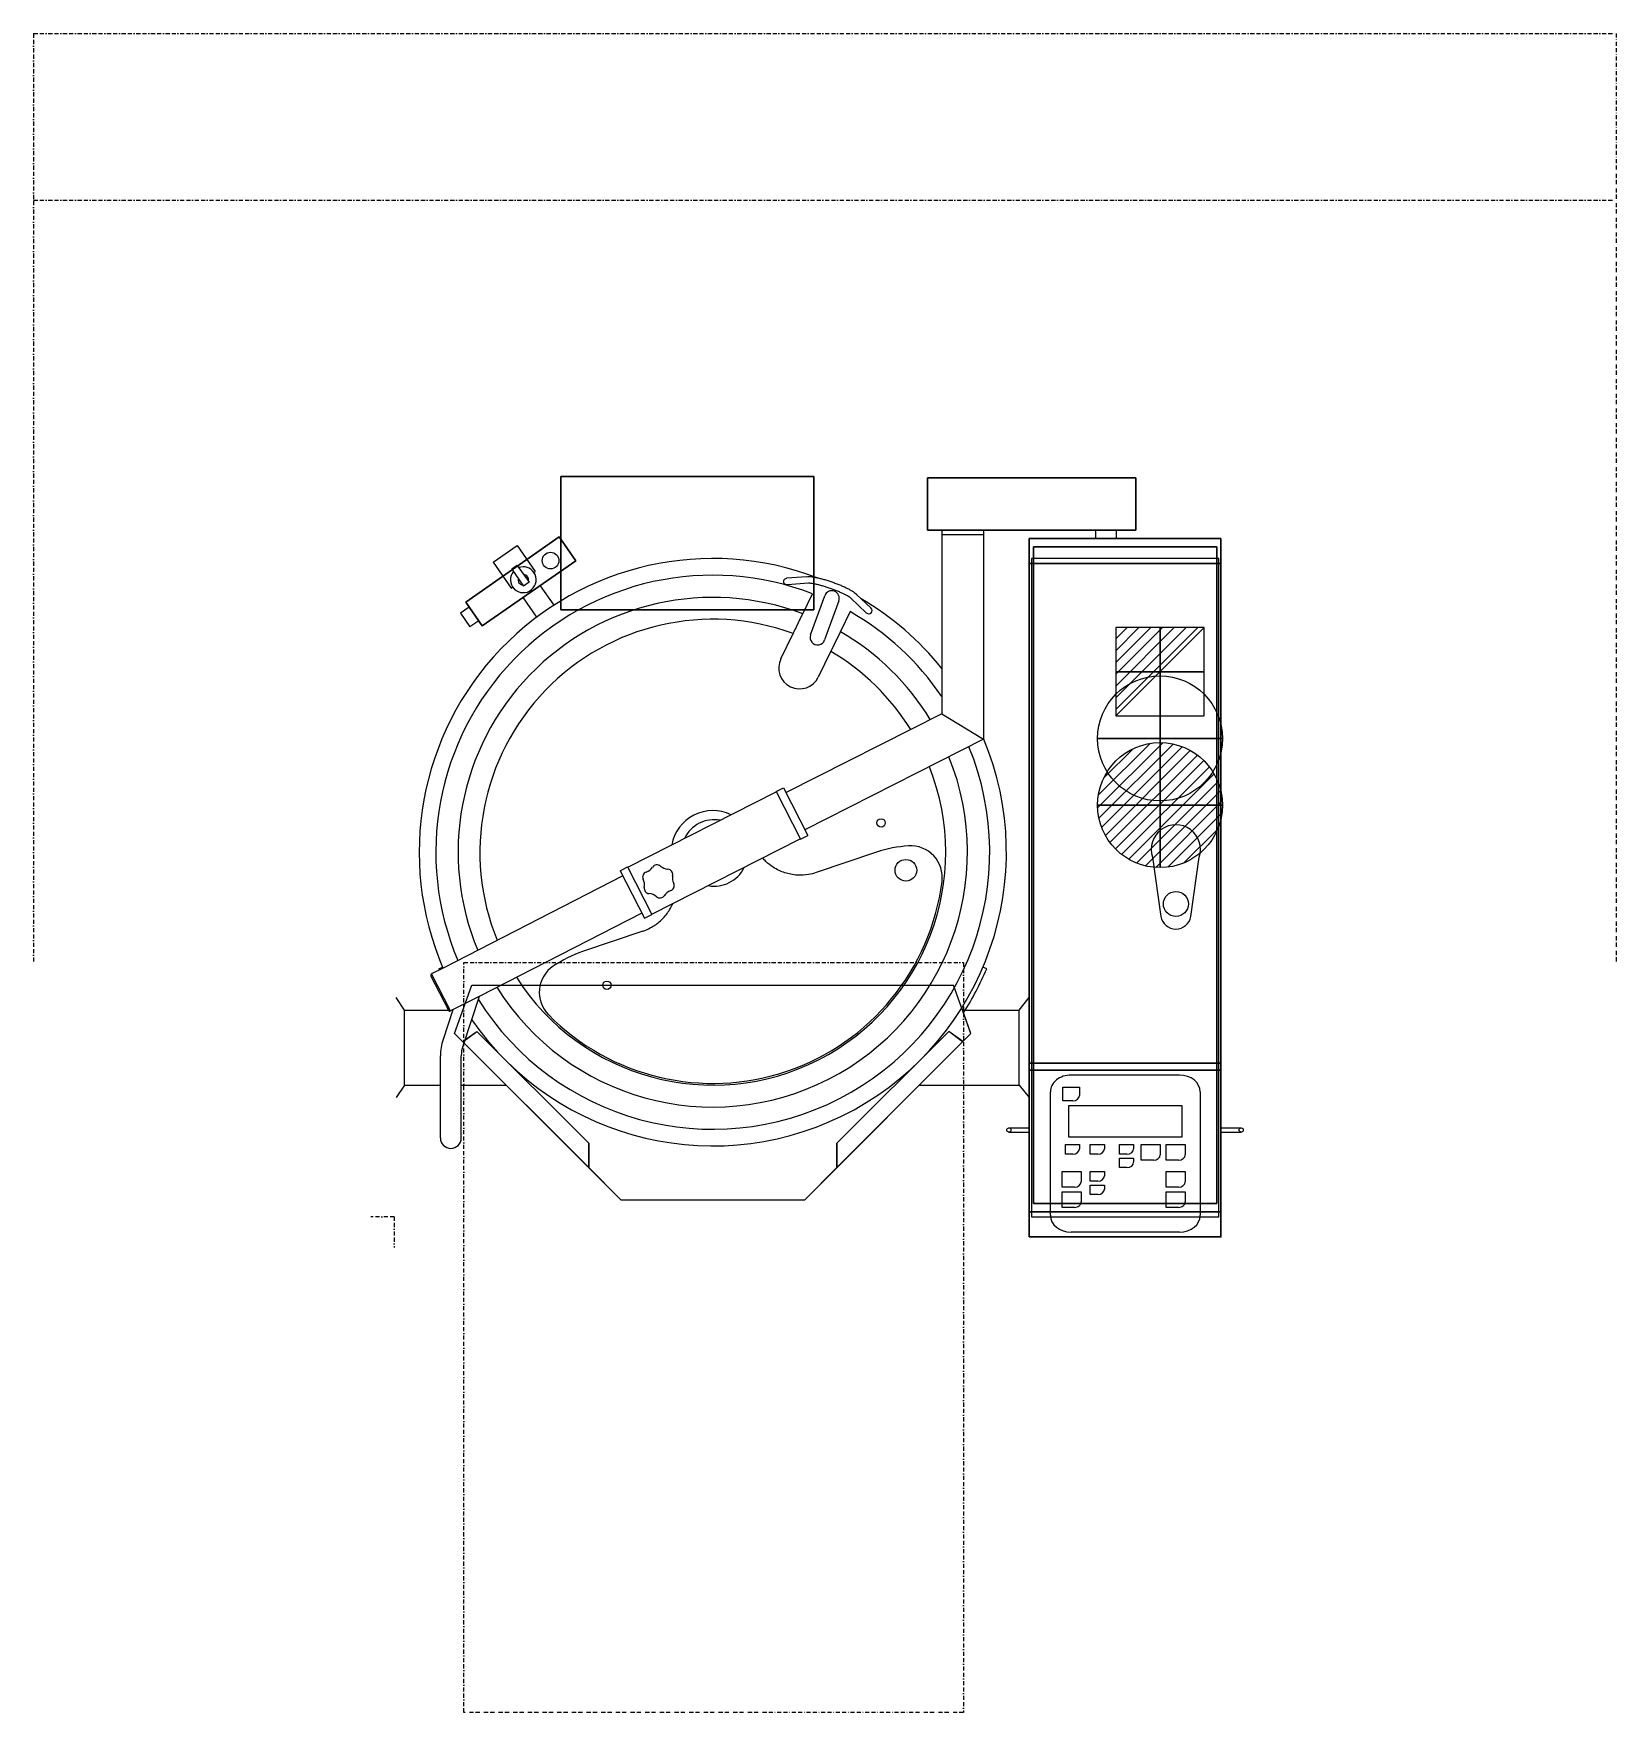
# Model space of a CAD drawing. Header units: millimetres. Extents: x 4131 to 6032, y 2928 to 4943.
import ezdxf

# ---------------------------------------------------------------- set-up
doc = ezdxf.new("R2010")
doc.units = ezdxf.units.MM
doc.header["$LTSCALE"] = 10
doc.linetypes.add('BORDER', pattern=[1.75, 0.5, -0.25, 0.5, -0.25, 0, -0.25])
for name, color, linetype in [('IQ_200_2D', 1, 'Continuous'), ('IQ_200_3D', 1, 'Continuous'), ('IQ_204_2D', 7, 'Continuous'), ('IQ_CLOUT_2D', 1, 'BORDER'), ('IQ_CON_COLDWATER_INT', 7, 'Continuous'), ('IQ_CON_ELECTRICITY_INT', 7, 'Continuous'), ('IQ_CON_HOTWATER_INT', 7, 'Continuous'), ('IQ_FOUND_2D', 4, 'Continuous'), ('IQ_INS_3D', 3, 'Continuous')]:
    doc.layers.add(name, color=color, linetype=linetype)

# ---------------------------------------------------------------- blocks, each defined once
blk = doc.blocks.new('coldwater')
blk.add_circle((0, 0), 3)
at = {"extrusion": (-1, 0, 0)}
blk.add_circle((0, 0), 3, dxfattribs=at)
at = {"extrusion": (0, -1, 0)}
blk.add_circle((0, 0), 3, dxfattribs=at)
blk = doc.blocks.new('*X3')
at = {"color": 0}
for p, q in [((134.08, 2208.73), (141.89, 2216.54)), ((134.16, 2210.23), (140.39, 2216.46)), ((134.24, 2207.47), (143.15, 2216.38)), ((134.56, 2206.38), (144.24, 2216.06)), ((134.8, 2212.28), (138.34, 2215.82)), ((135.01, 2205.42), (145.2, 2215.61)), ((135.56, 2204.56), (146.06, 2215.06)), ((136.22, 2203.8), (146.82, 2214.4)), ((136.96, 2203.13), (147.49, 2213.66)), ((137.81, 2202.56), (148.06, 2212.81)), ((138.76, 2202.1), (148.52, 2211.86)), ((139.83, 2201.76), (148.86, 2210.79)), ((141.06, 2201.57), (149.05, 2209.56)), ((142.52, 2201.61), (149.01, 2208.1)), ((144.44, 2202.12), (148.5, 2206.18))]:
    blk.add_line(p, q, dxfattribs=at)
blk = doc.blocks.new('hotwater')
for p, q in [((0, 0, -3), (0, 0, -3)), ((3, 0), (3, 0))]:
    blk.add_line(p, q)
blk.add_circle((0, 0), 3)
at = {"extrusion": (-1, 0, 0)}
blk.add_circle((0, 0), 3, dxfattribs=at)
at = {"extrusion": (0, -1, 0)}
blk.add_circle((0, 0), 3, dxfattribs=at)
blk.add_point((0, 0))
blk.add_point((0, 0))
at = {"xscale": 0.4000000000000909, "yscale": 0.4000000000000909, "zscale": 0.4000000000000909}
blk.add_blockref('*X3', (-56.628, -883.621), dxfattribs=at)
at = {"extrusion": (-1, 0, 0), "xscale": 0.3999999999999773, "yscale": 0.3999999999999773, "zscale": 0.3999999999999773}
blk.add_blockref('*X3', (-56.628, -883.621), dxfattribs=at)
at = {"extrusion": (0, -1, 0), "xscale": 0.4000000000000909, "yscale": 0.4000000000000909, "zscale": 0.4000000000000909}
blk.add_blockref('*X3', (-56.628, -883.621), dxfattribs=at)
blk = doc.blocks.new('*X0')
at = {"color": 0}
for p, q in [((286.774344, 2204.447934), (296.618251, 2214.291842)), ((286.774344, 2205.862148), (295.204037, 2214.291842)), ((286.774344, 2207.276361), (293.789824, 2214.291842)), ((286.774344, 2208.690575), (292.37561, 2214.291842)), ((286.774344, 2210.104788), (290.961397, 2214.291842)), ((286.774344, 2211.519002), (289.547183, 2214.291842)), ((286.774344, 2212.933216), (288.13297, 2214.291842))]:
    blk.add_line(p, q, dxfattribs=at)
blk = doc.blocks.new('electricity')
for p, q in [((2.121, 2.121), (-2.121, 2.121)), ((-2.121, 2.121), (-2.121, -2.121)), ((-2.121, -2.121), (2.121, 2.121)), ((2.121, -2.121), (2.121, 2.121)), ((-2.121, -2.121), (2.121, -2.121))]:
    blk.add_line(p, q)
at = {"extrusion": (-1, 0, 0)}
for p, q in [((0, -2.121, 2.121), (0, 2.121, 2.121)), ((0, 2.121, -2.121), (0, -2.121, -2.121)), ((0, 2.121, 2.121), (0, 2.121, -2.121)), ((0, 2.121, -2.121), (0, -2.121, 2.121)), ((0, -2.121, -2.121), (0, -2.121, 2.121))]:
    blk.add_line(p, q, dxfattribs=at)
at = {"extrusion": (0, -1, 0)}
for p, q in [((2.121, 0, 2.121), (-2.121, 0, 2.121)), ((-2.121, 0, -2.121), (2.121, 0, -2.121)), ((-2.121, 0, 2.121), (-2.121, 0, -2.121)), ((-2.121, 0, -2.121), (2.121, 0, 2.121)), ((2.121, 0, -2.121), (2.121, 0, 2.121))]:
    blk.add_line(p, q, dxfattribs=at)
at = {"xscale": 0.4000000000000909, "yscale": 0.4000000000000909, "zscale": 0.4000000000000909}
blk.add_blockref('*X0', (-116.831, -883.595), dxfattribs=at)
at = {"extrusion": (-1, 0, 0), "xscale": 0.3999999999999773, "yscale": 0.3999999999999773, "zscale": 0.3999999999999773}
blk.add_blockref('*X0', (-116.831, -883.595), dxfattribs=at)
at = {"extrusion": (0, -1, 0), "xscale": 0.4000000000000909, "yscale": 0.4000000000000909, "zscale": 0.4000000000000909}
blk.add_blockref('*X0', (-116.831, -883.595), dxfattribs=at)

msp = doc.modelspace()

# ---------------------------------------------------------------- linework, layer by layer
at = {"layer": 'IQ_200_2D'}
for p, q in [((5221.6, 4347), (5221.6, 4181.1)), ((5271.6, 4347), (5271.6, 4097)), ((5406.1, 4347), (5406.1, 4337)), ((5431.1, 4347), (5431.1, 4337)), ((4683, 4308.7), (4711.7, 4328.7)), ((4711.7, 4328.7), (4733.4, 4297.5)), ((4683, 4308.7), (4704.7, 4277.5)), ((4711.9, 4304.8), (4705.3, 4300.2)), ((4705.3, 4300.2), (4719.4, 4280)), ((4711.9, 4304.8), (4726, 4284.6)), ((4731.8, 4296.4), (4733.4, 4297.5)), ((4704.7, 4277.5), (4706.4, 4278.6)), ((4726, 4284.6), (4719.4, 4280)), ((4739.3, 4280.3), (4755.7, 4256.9)), ((4654.2, 4254.6), (4643.5, 4247.2)), ((4718.8, 4266), (4735.1, 4242.6)), ((5124.8, 4264.7), (5119.3, 4269.9)), ((4643.5, 4247.2), (4655, 4230.8)), ((4665.6, 4238.2), (4655, 4230.8)), ((4608.1, 3811.8), (4629.1, 3770.9)), ((4622.7, 3821.5), (4609, 3814.5)), ((4631.8, 3770), (4609, 3814.5)), ((4617.6, 3820.6), (4622.2, 3822.5)), ((5275.5, 3820.6), (5270.9, 3822.5)), ((4576.6, 3771), (4566.6, 3786)), ((4576.6, 3681), (4576.6, 3771)), ((4576.6, 3771), (4629, 3771)), ((4634.4, 3771.4), (4622.7, 3735.6)), ((4666, 3787.5), (4631.8, 3770)), ((4666, 3787.5), (4646.5, 3727.8)), ((5256.6, 3743), (5245.5, 3773.8)), ((5249.7, 3771), (5314.6, 3771)), ((5314.6, 3771), (5326.6, 3786)), ((5314.6, 3681), (5314.6, 3771)), ((4647.8, 3731.8), (4836.6, 3543)), ((4648.9, 3735.3), (4663.2, 3745.5)), ((4663.2, 3745.5), (4797.6, 3611.1)), ((5256.6, 3743), (5056.6, 3543)), ((5229.9, 3745.5), (5095.5, 3611.1)), ((5246.9, 3733.4), (5229.9, 3745.5)), ((4619.6, 3617.5), (4619.6, 3716.2)), ((4644.6, 3617.5), (4644.6, 3716.2)), ((4576.6, 3681), (4566.6, 3666)), ((4576.6, 3681), (4619.6, 3681)), ((4644.6, 3681), (4698.6, 3681)), ((5194.6, 3681), (5314.6, 3681)), ((5314.6, 3681), (5326.6, 3666)), ((5302.1, 3629.5), (5326.6, 3629.5)), ((5556.6, 3629.5), (5581.1, 3629.5)), ((4797.6, 3582), (4797.6, 3611.1)), ((5095.5, 3582), (5095.5, 3611.1)), ((5302.1, 3624.5), (5326.6, 3624.5)), ((5556.6, 3624.5), (5581.1, 3624.5)), ((5056.6, 3543), (4836.6, 3543))]:
    msp.add_line(p, q, dxfattribs=at)
for points in [[(4764.1, 4336.5), (4764.1, 4411.5), (5068.1, 4411.5), (5068.1, 4291.4)], [(4723.3, 4312), (4762.3, 4339.1), (4782.3, 4310.4), (4669.9, 4232.1), (4649.9, 4260.8), (4694.6, 4292)], [(5221.6, 4342), (5271.6, 4342)], [(4764.1, 4262.1), (4764.1, 4297.7)]]:
    msp.add_lwpolyline(points, dxfattribs=at)
for points in [[(5204.6, 4410), (5454.6, 4410), (5454.6, 4347), (5204.6, 4347)], [(5326.6, 4337), (5556.6, 4337), (5556.6, 3499), (5326.6, 3499)]]:
    msp.add_lwpolyline(points, close=True, dxfattribs=at)
for centre, radius in [((4751.8, 4310.5), 10), ((5302.1, 3627), 2.5), ((5581.1, 3627), 2.5)]:
    msp.add_circle(centre, radius, dxfattribs=at)
for centre, radius, start, end in [((4946.6, 3960.5), 352.5, 69.1427, 203.229), ((4719.1, 4287.5), 15.5, 139.8413, 34.886), ((4719.1, 4287.5), 15.5, 34.886, 109.9308), ((4719.1, 4287.5), 6.33, 34.886, 85.6865), ((4719.1, 4287.5), 6.33, 164.0856, 265.6865), ((4719.1, 4287.5), 6.33, 344.0856, 34.886), ((4946.6, 3960.5), 352.5, 38.7264, 59.6364), ((4946.6, 3960.5), 352.5, 214.7341, 22.7819), ((4609.9, 3812.7), 2, 117.095, 207.095), ((4946.6, 3960.6), 357.5, 203.0553, 203.288), ((4946.6, 3960.6), 357.5, 327.3741, 336.9447), ((4630.8, 3771.8), 2, 207.095, 297.095), ((4682.1, 3716.2), 62.5, 161.8791, 180), ((4682.1, 3716.2), 37.5, 161.8791, 180), ((4632.1, 3617.5), 12.5, 180, 0)]:
    msp.add_arc(centre, radius, start, end, dxfattribs=at)
msp.add_open_spline([(5072.1, 4289.9), (5072.8, 4289.8), (5073.5, 4289.6), (5075.7, 4289.1), (5077.2, 4288.7), (5080.3, 4287.9), (5081.9, 4287.4), (5085.1, 4286.4), (5086.7, 4285.9), (5089.9, 4284.8), (5091.6, 4284.2), (5094.8, 4283), (5096.4, 4282.4), (5099.4, 4281.2), (5101, 4280.5), (5103.9, 4279.3), (5105.3, 4278.6), (5107.9, 4277.3), (5109.2, 4276.7), (5111.6, 4275.4), (5112.7, 4274.8), (5114.7, 4273.5), (5115.7, 4272.9), (5117.4, 4271.7), (5118.1, 4271.1), (5119, 4270.2), (5119.2, 4270), (5119.4, 4269.7)], degree=3, knots=[20.541696, 20.541696, 20.541696, 20.541696, 23.113854, 23.113854, 28.344409, 28.344409, 33.522306, 33.522306, 38.672859, 38.672859, 43.809955, 43.809955, 48.942988, 48.942988, 54.080108, 54.080108, 59.230607, 59.230607, 64.407968, 64.407968, 69.635841, 69.635841, 74.962956, 74.962956, 80.506582, 80.506582, 82.387568, 82.387568, 82.387568, 82.387568], dxfattribs=at)
at = {"layer": 'IQ_200_3D'}
for points in [[(5326.6, 3707.1, 1025), (5326.6, 4337, 1025), (5556.6, 4337, 1025), (5556.6, 3707.1, 1025)], [(5326.6, 4337, 1025), (5326.6, 4337, 1050), (5556.6, 4337, 1050), (5556.6, 4337, 1025)], [(5326.6, 4337, 1050), (5326.6, 3699, 1050), (5556.6, 3699, 1050), (5556.6, 4337, 1050)], [(5326.6, 4307, 15), (5326.6, 4337, 15), (5556.6, 4337, 15), (5556.6, 4307, 15)], [(5326.6, 4307, 1025), (5556.6, 4307, 1025), (5556.6, 4337, 1025), (5326.6, 4337, 1025)], [(5326.6, 4337, 15), (5326.6, 4337, 1025), (5556.6, 4337, 1025), (5556.6, 4337, 15)], [(5326.6, 4307, 15), (5326.6, 4307, 1025), (5326.6, 4337, 1025), (5326.6, 4337, 15)], [(5556.6, 4307, 15), (5556.6, 4337, 15), (5556.6, 4337, 1025), (5556.6, 4307, 1025)], [(5331.6, 3539), (5331.6, 4327), (5551.6, 4327), (5551.6, 3539)], [(5331.6, 3539, 15), (5551.6, 3539, 15), (5551.6, 4327, 15), (5331.6, 4327, 15)], [(5331.6, 4327), (5331.6, 4327, 15), (5551.6, 4327, 15), (5551.6, 4327)], [(5331.6, 3539), (5331.6, 3539, 15), (5331.6, 4327, 15), (5331.6, 4327)], [(5551.6, 3539), (5551.6, 4327), (5551.6, 4327, 15), (5551.6, 3539, 15)], [(5326.6, 4307, 15), (5556.6, 4307, 15), (5556.6, 4307, 1025), (5326.6, 4307, 1025)], [(4636.6, 3743, 910.3), (4646.6, 3733, 970.3), (4797.6, 3582, 970.3), (4836.6, 3543, 910.3)], [(4646.6, 3733, 970.3), (4663.2, 3745.5, 970.3), (4797.6, 3611.1, 970.3), (4797.6, 3582, 970.3)], [(5256.6, 3743, 910.3), (5246.6, 3733, 970.3), (5095.5, 3582, 970.3), (5056.6, 3543, 910.3)], [(5246.6, 3733, 970.3), (5229.9, 3745.5, 970.3), (5095.5, 3611.1, 970.3), (5095.5, 3582, 970.3)], [(5326.6, 3499, 874.1), (5326.6, 3707.1, 1025), (5556.6, 3707.1, 1025), (5556.6, 3499, 874.1)], [(5326.6, 3699, 1050), (5326.6, 3499, 905), (5556.6, 3499, 905), (5556.6, 3699, 1050)], [(5326.6, 3529, 15), (5556.6, 3529, 15), (5556.6, 3529, 895.9), (5326.6, 3529, 895.9)], [(5331.6, 3539), (5551.6, 3539), (5551.6, 3539, 15), (5331.6, 3539, 15)], [(5326.6, 3499, 905), (5326.6, 3499, 874.1), (5556.6, 3499, 874.1), (5556.6, 3499, 905)]]:
    msp.add_3dface(points, dxfattribs=at)
for points, invisible_edges in [([(5326.6, 4337, 1025), (5326.6, 4337, 1050), (5326.6, 3699, 1050), (5326.6, 3707.1, 1025)], 4), ([(5556.6, 4337, 1025), (5556.6, 4337, 1050), (5556.6, 3699, 1050), (5556.6, 3707.1, 1025)], 4), ([(5326.6, 4307, 15), (5326.6, 4307, 1025), (5326.6, 3707.1, 1025), (5326.6, 3529, 15)], 4), ([(5556.6, 4307, 15), (5556.6, 4307, 1025), (5556.6, 3707.1, 1025), (5556.6, 3529, 15)], 4), ([(4636.6, 3743, 910.3), (4657.4, 3800.9, 910.3), (4836.6, 3543, 910.3)], 2), ([(4657.4, 3800.9, 910.3), (5235.8, 3800.9, 910.3), (5056.6, 3543, 910.3), (4836.6, 3543, 910.3)], 10), ([(5256.6, 3743, 910.3), (5235.8, 3800.9, 910.3), (5056.6, 3543, 910.3)], 2), ([(5326.6, 3699, 1050), (5326.6, 3707.1, 1025), (5326.6, 3499, 874.1), (5326.6, 3499, 905)], 1), ([(5326.6, 3529, 15), (5326.6, 3529, 895.9), (5326.6, 3707.1, 1025)], 8), ([(5556.6, 3699, 1050), (5556.6, 3707.1, 1025), (5556.6, 3499, 874.1), (5556.6, 3499, 905)], 1), ([(5556.6, 3529, 15), (5556.6, 3529, 895.9), (5556.6, 3707.1, 1025)], 8)]:
    msp.add_3dface(points, dxfattribs=dict(at, invisible_edges=invisible_edges))
at = {"layer": 'IQ_204_2D'}
for p, q in [((5059.3, 4291.2), (5035.7, 4289.4)), ((5061.7, 4283.3), (5036.3, 4281.4)), ((5054.7, 4246.7), (5066.4, 4270.7)), ((5063.9, 4221.4), (5081, 4268.4)), ((5097.9, 4262.2), (5080.8, 4215.2)), ((5130.9, 4247.8), (5112.5, 4265.3)), ((5136.4, 4253.6), (5124.8, 4264.7)), ((5111.5, 4249.2), (5099.8, 4225.2)), ((5028.3, 4192.6), (5043.1, 4222.9)), ((5088.3, 4201.6), (5073.3, 4170.7)), ((5221.6, 4181.1), (5221.6, 4126.7)), ((5221.6, 4126.7), (5034.7, 4032)), ((5221.6, 4126.7), (5271.6, 4096)), ((5271.6, 4096), (5057.3, 3987.4)), ((5271.6, 4097), (5271.6, 4096)), ((4844.6, 3942.6), (5022.9, 4033)), ((5022.8, 4033.3), (5031.7, 4037.8)), ((5022.8, 4033.3), (5051.8, 3976.2)), ((5031.7, 4037.8), (5060.7, 3980.7)), ((4873.3, 3886), (5051.7, 3976.4)), ((5051.8, 3976.2), (5060.7, 3980.7)), ((5143.2, 3960.5), (5070.9, 3936.1)), ((5474.7, 3954.5), (5484.6, 3883.3)), ((5520.6, 3883.3), (5530.5, 3954.5)), ((4838.7, 3932), (4622.7, 3821.5)), ((4835.5, 3938.3), (4844.4, 3942.8)), ((4835.5, 3938.3), (4864.5, 3881.2)), ((4844.4, 3942.8), (4873.4, 3885.8)), ((4861.3, 3887.4), (4666, 3787.5)), ((4864.5, 3881.2), (4873.4, 3885.8)), ((4862.6, 3865.6), (4790.3, 3841.2)), ((5326.6, 3699), (5556.6, 3699)), ((5376.9, 3693.1), (5506.9, 3693.1)), ((5351.9, 3524.7), (5351.9, 3672.8)), ((5366.9, 3662.1), (5366.9, 3678.3)), ((5366.9, 3678.3), (5386.9, 3678.3)), ((5386.9, 3678.3), (5386.9, 3668.6)), ((5531.9, 3672.8), (5531.9, 3524.7)), ((5378.9, 3662.1), (5366.9, 3662.1)), ((5373.9, 3618.4), (5373.9, 3656.4)), ((5373.9, 3656.4), (5509.9, 3656.4)), ((5509.9, 3656.4), (5509.9, 3618.4)), ((5369.9, 3598.2), (5369.9, 3609.5)), ((5369.9, 3609.5), (5386.9, 3609.5)), ((5509.9, 3618.4), (5373.9, 3618.4)), ((5386.9, 3609.5), (5386.9, 3604.6)), ((5399.9, 3598.2), (5399.9, 3609.5)), ((5399.9, 3609.5), (5416.9, 3609.5)), ((5416.9, 3609.5), (5416.9, 3604.6)), ((5434.9, 3598.2), (5434.9, 3609.5)), ((5434.9, 3609.5), (5451.9, 3609.5)), ((5451.9, 3609.5), (5451.9, 3604.6)), ((5460.9, 3590.9), (5460.9, 3609.5)), ((5460.9, 3609.5), (5483.9, 3609.5)), ((5483.9, 3609.5), (5483.9, 3597.3)), ((5490.9, 3590.9), (5490.9, 3609.5)), ((5490.9, 3609.5), (5513.9, 3609.5)), ((5513.9, 3609.5), (5513.9, 3597.3)), ((5378.9, 3598.2), (5369.9, 3598.2)), ((5408.9, 3598.2), (5399.9, 3598.2)), ((5443.9, 3598.2), (5434.9, 3598.2)), ((5434.9, 3582), (5434.9, 3593.3)), ((5434.9, 3593.3), (5451.9, 3593.3)), ((5451.9, 3593.3), (5451.9, 3588.4)), ((5475.9, 3590.9), (5460.9, 3590.9)), ((5505.9, 3590.9), (5490.9, 3590.9)), ((5365.9, 3558.5), (5365.9, 3577.1)), ((5365.9, 3577.1), (5388.9, 3577.1)), ((5388.9, 3577.1), (5388.9, 3565)), ((5399.9, 3565.8), (5399.9, 3577.1)), ((5399.9, 3577.1), (5416.9, 3577.1)), ((5416.9, 3577.1), (5416.9, 3572.2)), ((5443.9, 3582), (5434.9, 3582)), ((5490.9, 3558.5), (5490.9, 3577.1)), ((5490.9, 3577.1), (5513.9, 3577.1)), ((5513.9, 3577.1), (5513.9, 3565)), ((5380.9, 3558.5), (5365.9, 3558.5)), ((5365.9, 3534.2), (5365.9, 3552.8)), ((5365.9, 3552.8), (5388.9, 3552.8)), ((5388.9, 3552.8), (5388.9, 3540.7)), ((5408.9, 3565.8), (5399.9, 3565.8)), ((5399.9, 3549.6), (5399.9, 3560.9)), ((5399.9, 3560.9), (5416.9, 3560.9)), ((5408.9, 3549.6), (5399.9, 3549.6)), ((5416.9, 3560.9), (5416.9, 3556.1)), ((5505.9, 3558.5), (5490.9, 3558.5)), ((5490.9, 3534.2), (5490.9, 3552.8)), ((5490.9, 3552.8), (5513.9, 3552.8)), ((5513.9, 3552.8), (5513.9, 3540.7)), ((5351.9, 3529), (5326.6, 3529)), ((5380.9, 3534.2), (5365.9, 3534.2)), ((5505.9, 3534.2), (5490.9, 3534.2)), ((5556.6, 3529), (5531.9, 3529)), ((5506.9, 3504.4), (5376.9, 3504.4))]:
    msp.add_line(p, q, dxfattribs=at)
for centre, radius in [((5148.7, 3995.7), 5), ((5178.5, 3938.8), 13), ((4819.5, 3800.9), 5)]:
    msp.add_circle(centre, radius, dxfattribs=at)
for centre, radius, start, end in [((4946.6, 3960.5), 332.5, 68.8858, 202.9961), ((5089.5, 4265.3), 9, 340, 160), ((4946.6, 3960.5), 305.8, 69.3082, 202.6382), ((4946.6, 3960.5), 347.5, 62.7086, 62.9346), ((4946.6, 3960.5), 279.6, 69.8032, 202.2189), ((4946.6, 3960.5), 332.5, 34.2013, 60.2613), ((5072.4, 4218.3), 9, 160, 340), ((4946.6, 3960.5), 305.8, 31.3551, 59.9309), ((5050.8, 4181.6), 25, 154.0513, 333.9491), ((4946.6, 3960.5), 279.6, 31.7762, 59.5437), ((4946.6, 3960.5), 332.5, 212.0757, 22.3716), ((4946.6, 3960.5), 305.8, 212.0154, 21.9779), ((4946.6, 3960.5), 279.6, 212.4786, 21.5165), ((4946.6, 3960.5), 50, 63.9548, 169.8037), ((4948.4, 3959.6), 39.9, 79.6989, 154.0595), ((5502.6, 3964), 29.5, 341.1753, 198.8245), ((5191.3, 3818.4), 150, 93.6813, 108.6813), ((5184.2, 3930.2), 38, 352.7208, 93.6813), ((4868.6, 3930.8), 6.22, 109.2004, 205.8219), ((4861.8, 3950.9), 15, 288.3, 326.7226), ((4879.6, 3939.1), 6.28, 49.5001, 145.4465), ((4893.6, 3955.1), 15, 228.2814, 266.7389), ((4892.3, 3933.9), 6.21, 349.1632, 85.8568), ((4913.1, 3929.7), 15, 168.301, 206.7199), ((4948.4, 3959.6), 39.9, 259.6989, 334.0595), ((4946.6, 3960.5), 277.5, 224.6418, 352.7208), ((4849.3, 3921.2), 15.3, 348.9675, 26.6045), ((4870.4, 3917), 6.14, 168.435, 266.6044), ((4869.1, 3895.9), 15, 48.295, 86.7418), ((4900.9, 3900.1), 15, 108.2897, 146.733), ((4894.1, 3920.2), 6.21, 289.1894, 25.8329), ((4883.2, 3911.8), 6.21, 229.1751, 325.872), ((4838.4, 3699.1), 150, 108.6813, 123.6813), ((4776.2, 3792.2), 38, 123.6813, 224.6418)]:
    msp.add_arc(centre, radius, start, end, dxfattribs=at)
for centre, major_axis, ratio, start_param, end_param in [((5133.7, 4250.7), (-3.17, 3), 0.916848, 3.141593, 4.712389), ((5133.7, 4250.7), (-3.17, 3), 0.916848, 1.570796, 3.141593), ((5502.6, 3886.5), (-18.3, 0), 0.996195, 0.175813, 2.965779), ((5376.9, 3672.8), (25, 0), 0.80961, 1.570796, 3.141593), ((5506.9, 3672.8), (25, 0), 0.80961, 0, 1.570796), ((5378.9, 3668.6), (8, 0), 0.80961, 4.712389, 6.283185), ((5378.9, 3604.6), (8, 0), 0.80961, 4.712389, 6.283185), ((5408.9, 3604.6), (8, 0), 0.80961, 4.712389, 6.283185), ((5443.9, 3604.6), (8, 0), 0.80961, 4.712389, 6.283185), ((5443.9, 3588.4), (8, 0), 0.80961, 4.712389, 6.283185), ((5475.9, 3597.3), (8, 0), 0.80961, 4.712389, 6.283185), ((5505.9, 3597.3), (8, 0), 0.80961, 4.712389, 6.283185), ((5408.9, 3572.2), (8, 0), 0.80961, 4.712389, 6.283185), ((5380.9, 3565), (8, 0), 0.80961, 4.712389, 6.283185), ((5408.9, 3556.1), (8, 0), 0.80961, 4.712389, 6.283185), ((5505.9, 3565), (8, 0), 0.80961, 4.712389, 6.283185), ((5380.9, 3540.7), (-8, 0), 0.80961, 1.570796, 3.141593), ((5505.9, 3540.7), (-8, 0), 0.80961, 1.570796, 3.141593), ((5376.9, 3524.7), (25, 0), 0.80961, 3.141593, 4.712389), ((5506.9, 3524.7), (25, 0), 0.80961, 4.712389, 6.283185)]:
    msp.add_ellipse(centre, major_axis=major_axis, ratio=ratio, start_param=start_param, end_param=end_param, dxfattribs=at)
msp.add_ellipse((5502.6, 3898.4), major_axis=(15, 0), ratio=0.996195, dxfattribs=at)
for points, knots in [([(5036.3, 4281.4), (5036.2, 4281.4), (5036, 4281.4), (5035.2, 4281.4), (5034.6, 4281.5), (5033.6, 4282), (5033.2, 4282.3), (5032.4, 4283), (5032.2, 4283.4), (5031.8, 4284.3), (5031.7, 4284.8), (5031.7, 4285.8), (5031.8, 4286.3), (5032.1, 4287.2), (5032.4, 4287.7), (5033.2, 4288.5), (5033.7, 4288.8), (5034.7, 4289.2), (5035.2, 4289.3), (5035.7, 4289.4)], [-19.805983, -19.805983, -19.805983, -19.805983, -19.276888, -19.276888, -17.522027, -17.522027, -15.916553, -15.916553, -14.436715, -14.436715, -13.000385, -13.000385, -11.509636, -11.509636, -9.912184, -9.912184, -8.155074, -8.155074, -6.645096, -6.645096, -6.645096, -6.645096]), ([(5059.1, 4291.1), (5060.1, 4291.3), (5061.1, 4291.4), (5063.4, 4291.3), (5064.6, 4291.2), (5067.2, 4290.9), (5068.5, 4290.6), (5070.6, 4290.2), (5071.4, 4290.1), (5072.1, 4289.9)], [0, 0, 0, 0, 6.114219, 6.114219, 12.16081, 12.16081, 17.773362, 17.773362, 20.541696, 20.541696, 20.541696, 20.541696]), ([(5112.5, 4265.3), (5112.2, 4265.5), (5111.9, 4265.8), (5111, 4266.4), (5110.3, 4266.9), (5108.7, 4267.8), (5107.8, 4268.3), (5105.8, 4269.4), (5104.7, 4270), (5102.3, 4271.2), (5101, 4271.8), (5098.3, 4273), (5096.9, 4273.6), (5094, 4274.7), (5092.5, 4275.3), (5089.4, 4276.5), (5087.9, 4277), (5084.8, 4278.1), (5083.3, 4278.6), (5080.2, 4279.6), (5078.7, 4280), (5075.8, 4280.8), (5074.3, 4281.2), (5071.6, 4281.9), (5070.3, 4282.1), (5067.9, 4282.6), (5066.8, 4282.8), (5064.8, 4283.1), (5063.8, 4283.2), (5062.5, 4283.3), (5062.1, 4283.3), (5061.7, 4283.3)], [4.665585, 4.665585, 4.665585, 4.665585, 7.482595, 7.482595, 11.789171, 11.789171, 16.364384, 16.364384, 21.095325, 21.095325, 25.913472, 25.913472, 30.780765, 30.780765, 35.675678, 35.675678, 40.585029, 40.585029, 45.499552, 45.499552, 50.411269, 50.411269, 55.311431, 55.311431, 60.188035, 60.188035, 65.021578, 65.021578, 69.776327, 69.776327, 72.956482, 72.956482, 72.956482, 72.956482]), ([(5051.1, 4239.3), (5051.1, 4239.4), (5051.2, 4239.5), (5051.4, 4239.9), (5051.4, 4240.1), (5051.6, 4240.5), (5051.7, 4240.7), (5052, 4241.1), (5052.1, 4241.4), (5052.3, 4241.9), (5052.5, 4242.2), (5052.7, 4242.7), (5052.8, 4242.9), (5053.1, 4243.5), (5053.2, 4243.7), (5053.5, 4244.3), (5053.7, 4244.6), (5053.9, 4245.2), (5054.1, 4245.5), (5054.4, 4246.1), (5054.5, 4246.4), (5054.7, 4246.7)], [35.438584, 35.438584, 35.438584, 35.438584, 36.158348, 36.158348, 37.084772, 37.084772, 38.013682, 38.013682, 38.942591, 38.942591, 39.871501, 39.871501, 40.800411, 40.800411, 41.731236, 41.731236, 42.662061, 42.662061, 43.592886, 43.592886, 44.523711, 44.523711, 44.523711, 44.523711]), ([(5043.1, 4222.9), (5043.3, 4223.3), (5043.4, 4223.6), (5043.8, 4224.3), (5043.9, 4224.6), (5044.3, 4225.3), (5044.4, 4225.7), (5044.8, 4226.3), (5044.9, 4226.6), (5045.2, 4227.2), (5045.3, 4227.5), (5045.6, 4228.1), (5045.8, 4228.4), (5046.1, 4229), (5046.2, 4229.3), (5046.5, 4229.8), (5046.6, 4230.1), (5046.8, 4230.5), (5046.9, 4230.8), (5047.1, 4231.1), (5047.2, 4231.3), (5047.3, 4231.5)], [51.224256, 51.224256, 51.224256, 51.224256, 52.295704, 52.295704, 53.367151, 53.367151, 54.438599, 54.438599, 55.510047, 55.510047, 56.578607, 56.578607, 57.647166, 57.647166, 58.715726, 58.715726, 59.784285, 59.784285, 60.849639, 60.849639, 61.676622, 61.676622, 61.676622, 61.676622]), ([(5099.8, 4225.2), (5099.7, 4224.9), (5099.6, 4224.7), (5099.3, 4224.1), (5099.1, 4223.8), (5098.8, 4223.2), (5098.7, 4222.9), (5098.4, 4222.3), (5098.3, 4222), (5098, 4221.5), (5097.9, 4221.3), (5097.6, 4220.7), (5097.5, 4220.5), (5097.3, 4220), (5097.1, 4219.7), (5096.9, 4219.3), (5096.8, 4219), (5096.6, 4218.7), (5096.5, 4218.5), (5096.4, 4218.1), (5096.3, 4218), (5096.2, 4217.8)], [14.828264, 14.828264, 14.828264, 14.828264, 15.757064, 15.757064, 16.685863, 16.685863, 17.614662, 17.614662, 18.543461, 18.543461, 19.471088, 19.471088, 20.398715, 20.398715, 21.326343, 21.326343, 22.25397, 22.25397, 23.180075, 23.180075, 23.902049, 23.902049, 23.902049, 23.902049]), ([(5092.4, 4210.1), (5092.4, 4209.9), (5092.3, 4209.7), (5092.1, 4209.4), (5092, 4209.1), (5091.8, 4208.7), (5091.7, 4208.4), (5091.4, 4207.9), (5091.3, 4207.6), (5091, 4207), (5090.8, 4206.7), (5090.5, 4206.1), (5090.4, 4205.8), (5090.1, 4205.2), (5089.9, 4204.9), (5089.6, 4204.3), (5089.5, 4203.9), (5089.1, 4203.2), (5089, 4202.9), (5088.6, 4202.2), (5088.5, 4201.9), (5088.3, 4201.6)], [6.618978, 6.618978, 6.618978, 6.618978, 7.448793, 7.448793, 8.513793, 8.513793, 9.580756, 9.580756, 10.647719, 10.647719, 11.714682, 11.714682, 12.781644, 12.781644, 13.850373, 13.850373, 14.919102, 14.919102, 15.987831, 15.987831, 17.05656, 17.05656, 17.05656, 17.05656]), ([(5070.9, 3936.1), (5067.8, 3935), (5064.6, 3934.2), (5057.2, 3933), (5052.9, 3932.8), (5045.8, 3933.1), (5043, 3933.5), (5037.8, 3934.5), (5035.5, 3935.1), (5030.8, 3936.6), (5028.4, 3937.6), (5023.7, 3939.8), (5021.3, 3941.1), (5016, 3944.6), (5013.1, 3946.8), (5009.1, 3950.7), (5007.7, 3952), (5006.5, 3953.5)], [-8.287188, -8.287188, -8.287188, -8.287188, -7.294649, -7.294649, -5.994757, -5.994757, -5.139085, -5.139085, -4.402316, -4.402316, -3.636502, -3.636502, -2.786337, -2.786337, -1.681974, -1.681974, -1.10235, -1.10235, -1.10235, -1.10235]), ([(4862.6, 3865.6), (4865.7, 3866.7), (4868.7, 3868), (4875.4, 3871.6), (4879, 3874), (4884.4, 3878.6), (4886.4, 3880.6), (4889.9, 3884.5), (4891.4, 3886.4), (4894.2, 3890.4), (4895.5, 3892.6), (4897.3, 3896.1), (4897.9, 3897.4), (4898.5, 3898.8)], [-8.287195, -8.287195, -8.287195, -8.287195, -7.294972, -7.294972, -5.994929, -5.994929, -5.139215, -5.139215, -4.402439, -4.402439, -3.636637, -3.636637, -3.186358, -3.186358, -3.186358, -3.186358])]:
    msp.add_open_spline(points, degree=3, knots=knots, dxfattribs=at)
for points, weights in [([(5047.3, 4231.5), (5049.1, 4235.3), (5051.1, 4239.3)], [1, 1.00010932763, 1]), ([(5096.2, 4217.8), (5094.3, 4213.9), (5092.4, 4210.1)], [1, 1.00010894091, 1])]:
    msp.add_rational_spline(points, weights, degree=2, dxfattribs=at)
at = {"layer": 'IQ_CLOUT_2D', "linetype": 'BORDER'}
for p, q in [((4131.1, 4943), (6031.6, 4943)), ((4131.1, 4943), (4131.1, 3829.5)), ((6031.6, 3829.5), (6031.6, 4943)), ((4131.1, 4743), (6031.6, 4743)), ((4647.6, 2928), (4647.6, 3828)), ((4647.6, 3828), (5247.6, 3828)), ((5247.6, 3828), (5247.6, 2928)), ((4564.1, 3523), (4536.1, 3523)), ((4564.1, 3523), (4564.1, 3486)), ((5247.6, 2928), (4647.6, 2928))]:
    msp.add_line(p, q, dxfattribs=at)
at = {"layer": 'IQ_FOUND_2D', "color": 4}
msp.add_lwpolyline([(5329.1, 3523), (5554.1, 3523), (5554.1, 4313), (5329.1, 4313)], close=True, dxfattribs=at)
at = {"layer": 'IQ_INS_3D'}
msp.add_point((5556.6, 3499), dxfattribs=at)

# ---------------------------------------------------------------- block references
at = {"layer": 'IQ_CON_COLDWATER_INT', "xscale": 25, "yscale": 25.00000000000182, "zscale": 25}
msp.add_blockref('coldwater', (5483.6, 4097), dxfattribs=at)
at = {"layer": 'IQ_CON_ELECTRICITY_INT', "xscale": 25, "yscale": 25, "zscale": 25}
msp.add_blockref('electricity', (5483.6, 4177), dxfattribs=at)
at = {"layer": 'IQ_CON_HOTWATER_INT', "xscale": 25, "yscale": 25.00000000000182, "zscale": 25}
msp.add_blockref('hotwater', (5483.6, 4017), dxfattribs=at)

# ---------------------------------------------------------------- meshes
at = {"layer": 'IQ_200_3D'}
mesh = msp.add_polyface(dxfattribs=at)
corners = [(4764.1, 4251.5, 95), (5068.1, 4251.5, 95), (5068.1, 4411.5, 95), (4764.1, 4411.5, 95), (4764.1, 4251.5, 277), (5068.1, 4251.5, 277), (5068.1, 4411.5, 277), (4764.1, 4411.5, 277)]
mesh.append_faces([[corners[k] for k in face] for face in [(0, 3, 2, 1), (4, 5, 6, 7), (0, 1, 5, 4), (3, 7, 6, 2), (0, 4, 7, 3), (1, 2, 6, 5)]])
mesh = msp.add_polyface(dxfattribs=at)
corners = [(5204.6, 4347, 974), (5454.6, 4347, 974), (5454.6, 4410, 974), (5204.6, 4410, 974), (5204.6, 4347, 1026), (5454.6, 4347, 1026), (5454.6, 4410, 1026), (5204.6, 4410, 1026)]
mesh.append_faces([[corners[k] for k in face] for face in [(0, 3, 2, 1), (4, 5, 6, 7), (0, 1, 5, 4), (3, 7, 6, 2), (0, 4, 7, 3), (1, 2, 6, 5)]])
mesh = msp.add_polyface(dxfattribs=at)
corners = [(4669.9, 4232.1, 732.5), (4782.3, 4310.4, 732.5), (4762.3, 4339.1, 732.5), (4649.9, 4260.8, 732.5), (4669.9, 4232.1, 767.5), (4782.3, 4310.4, 767.5), (4762.3, 4339.1, 767.5), (4649.9, 4260.8, 767.5)]
mesh.append_faces([[corners[k] for k in face] for face in [(0, 3, 2, 1), (4, 5, 6, 7), (0, 1, 5, 4), (3, 7, 6, 2), (0, 4, 7, 3), (1, 2, 6, 5)]])

doc.saveas('drawing.dxf')
